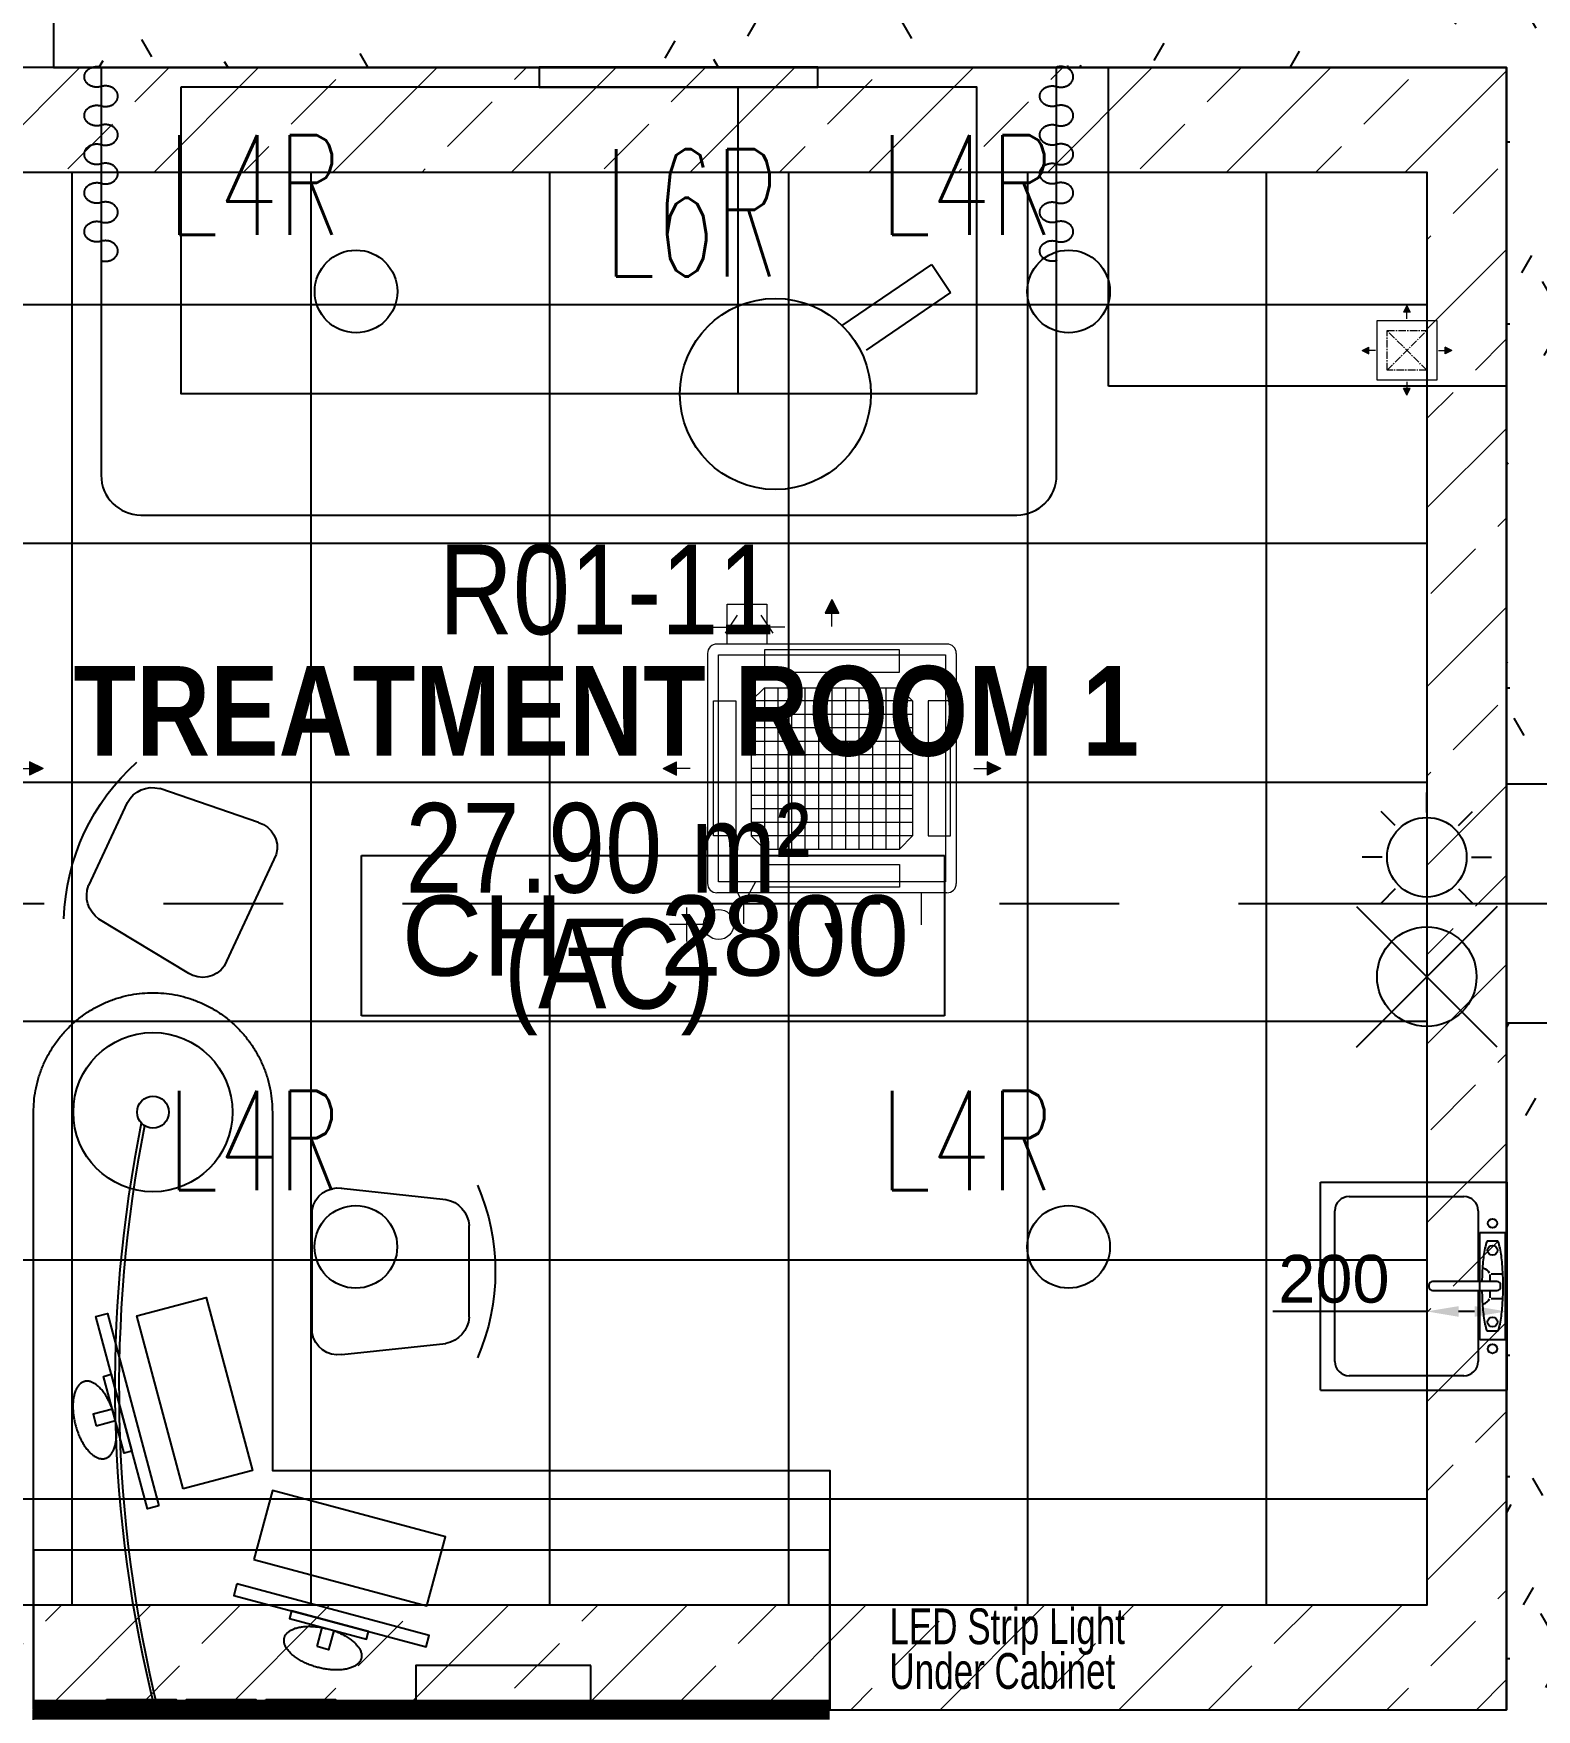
# Model space of a CAD drawing. Header units: millimetres. Extents: x -92759 to 184353, y -15225 to 86714.
# Drawn here: x -50733 to -46958, y 50317 to 54527 of the extents above; entities that cross this region are included whole.
import ezdxf

# ---------------------------------------------------------------- set-up
doc = ezdxf.new("R2010")
doc.units = ezdxf.units.MM
for name, pattern in [('CENTER2', [28.575, 19.05, -3.175, 3.175, -3.175]), ('HIDDEN', [0.375, 0.25, -0.125]), ('IDA - Grid Line', [2100, 1200, -300, 300, -300]), ('IMPORT-ACAD_ISO12W100', [3150, 1800, -450, 0, -450, 0, -450])]:
    doc.linetypes.add(name, pattern=pattern)
doc.layers.get('Defpoints').update_dxf_attribs({"color": 8})
for name, color, linetype in [('0-1', 9, 'Continuous'), ('A-_FURT----_E-1', 8, 'Continuous'), ('A-_ROOMNAME_A', 8, 'Continuous'), ('A-_WALL----_H-1', 9, 'Continuous'), ('A-_WALLPRTN_E', 8, 'Continuous'), ('A-PATT-CONC', 8, 'Continuous'), ('AAG_Dimension', 7, 'Continuous'), ('E-_LITG _ CKT -DB', 1, 'HIDDEN'), ('E-legend', 1, 'Continuous'), ('E-LIGHT----E', 1, 'Continuous'), ('HF', 7, 'Continuous'), ('HF Text', 7, 'Continuous'), ('M-ACMV_FCU', 5, 'Continuous'), ('PDF_M-_ACON----_E-N', 7, 'Continuous'), ('S-_COLN----_E', 8, 'Continuous')]:
    doc.layers.add(name, color=color, linetype=linetype)
for name, color, linetype, true_color in [('1599_FURN_RHH_BLK8 _NEW__1ST STY_dwg _2_-1', 7, 'Continuous', 0xaaaaaa), ('A-_DETA----_E-6', 7, 'Continuous', 0x969696), ('A-_DETA----_ED-2', 1, 'Continuous', 0xff0000), ('A-_FURN--1', 7, 'Continuous', 0xaaaaaa), ('A-_FURN--2', 7, 'IMPORT-ACAD_ISO12W100', 0xaaaaaa), ('A-_FURN--3', 7, 'Continuous', 0xaaaaaa), ('A-_FURN--4', 7, 'Continuous', 0xaaaaaa), ('A-_FURN_HIDDEN-1', 7, 'Continuous', 0xaaaaaa), ('CURTAIN-1', 7, 'Continuous', 0xaaaaaa), ('E-_FIREALAM_E-1', 1, 'Continuous', 0xff0000), ('S-_ANOTGRID_E-1', 9, 'IDA - Grid Line', 0x808080)]:
    doc.layers.add(name, color=color, linetype=linetype, true_color=true_color)
for name, color, linetype, lineweight in [('A--', 134, '500-1-RP', 25), ('HFI 9MM FPB', 94, 'Continuous', 5), ('M-ACMV_CDP', 190, 'DRAIN_PIPE', 25), ('M-ACMV_FAD', 3, 'Continuous', 18), ('M-ACMV_FAG', 3, 'Continuous', 25), ('M-ACMV_FCU-2', 86, 'Continuous', 9), ('M-ACMV_PWR', 1, 'REFRIGERANT', 25), ('M-ACMV_REF_PIPE', 134, '500-1-RP', 25), ('M-ACMV_VCD', 7, 'Continuous', 25)]:
    doc.layers.add(name, color=color, linetype=linetype, lineweight=lineweight)
doc.styles.add('Arial', font='arial.ttf')
doc.styles.add('Arial Narrow_2', font='ARIALN.TTF', dxfattribs={"height": 225})
doc.styles.add('Arial Narrow_B_1', font='ARIALNB.TTF', dxfattribs={"height": 300})
doc.styles.add('Arial_4', font='arial.ttf', dxfattribs={"height": 1.8})
doc.styles.add('Simplex', font='simplex_.ttf', dxfattribs={"width": 0.7, "height": 450})
doc.styles.get("Standard").update_dxf_attribs({"font": 'arial.ttf'})
doc.styles.add('T3', font='simplex.shx', dxfattribs={"width": 0.7, "height": 300})
doc.linetypes.add('500-1-RP', pattern='A,0.75,-0.5,0.75,-0.5,0.75,-0.5,0.75,-1.7,["RP",Standard,S=1,R=0,X=-1,Y=-0.5],-1.7', length=7.9)
doc.linetypes.add('DRAIN_PIPE', pattern='A,0.5,-0.2,["D",Standard,S=0.1,R=0,X=-0.1,Y=-0.05],-0.25', length=0.95)
doc.linetypes.add('REFRIGERANT', pattern='A,15,-5.08,["R",Standard,S=2.54,R=0,X=-2.54,Y=-1.27],-5.08', length=25.16)
doc.dimstyles.get("Standard").update_dxf_attribs({"dimtxt": 0.18, "dimasz": 0.18, "dimexe": 0.18, "dimexo": 0.0625, "dimgap": 0.09, "dimtad": 0, "dimtih": 1, "dimtoh": 1, "dimdec": 4, "dimzin": 0, "dimdsep": 46, "dimtxsty": 'Standard', "dimcen": 0.09, "dimadec": 0, "dimazin": 0, "dimtfac": 1, "dimtdec": 4, "dimtofl": 0, "dimtmove": 0, "dimatfit": 3, "dimfxl": 1, "dimtolj": 1, "dimtzin": 0, "dimarcsym": 0})
pattern_1 = [(0, (-11870.95, 40538.29), (609.6, 152.4), [50.292, -406.908, 50.292, -406.908, -2438.4]), (0, (-11870.95, 40538.29), (609.6, 152.4), [-914.4, 50.292, -864.108, 50.292, -406.908, -1066.8]), (0, (-11870.95, 40538.29), (609.6, 152.4), [-2286, 50.292, -254.508, 50.292, -711.708]), (120, (-11642.35, 40614.49), (-436.7823, 451.7291), [50.292, -406.908, 50.292, -406.908, -2438.4]), (120, (-11642.35, 40614.49), (-436.7823, 451.7291), [-914.4, 50.292, -864.108, 50.292, -406.908, -1066.8]), (120, (-11642.35, 40614.49), (-436.7823, 451.7291), [-2286, 50.292, -254.508, 50.292, -711.708]), (240, (-11566.15, 40919.29), (-172.8177, -604.1291), [50.292, -406.908, 50.292, -406.908, -2438.4]), (240, (-11566.15, 40919.29), (-172.8177, -604.1291), [-914.4, 50.292, -864.108, 50.292, -406.908, -1066.8]), (240, (-11566.15, 40919.29), (-172.8177, -604.1291), [-2286, 50.292, -254.508, 50.292, -711.708])]

# ---------------------------------------------------------------- blocks, each defined once
blk = doc.blocks.new('IDA- Fire Extinguisher1 - 3kg AB-8827260-BLK8_RHH_1ST STOREY PLAN')
at = {"layer": 'A-_DETA----_ED-2'}
for p in [(-376.8, 376.8), (-23.2, 376.8), (-376.8, 23.2), (-23.2, 23.2)]:
    blk.add_line(p, (-200, 200), dxfattribs=at)
blk.add_circle((-200, 200), 125, dxfattribs=at)
blk = doc.blocks.new('IDA - Strobe Light - IDA - Strobe Light-8834414-BLK8_RHH_1ST STOREY PLAN')
at = {"layer": 'A-_DETA----_ED-2'}
for p, q in [((100, 312.5), (100, 362.5)), ((20.5, 279.5), (-14.9, 314.9)), ((179.5, 279.5), (214.9, 314.9)), ((-12.5, 200), (-62.5, 200)), ((212.5, 200), (262.5, 200)), ((20.5, 120.5), (-14.9, 85.1)), ((100, 87.5), (100, 37.5)), ((179.5, 120.5), (214.9, 85.1))]:
    blk.add_line(p, q, dxfattribs=at)
blk.add_circle((100, 200), 100, dxfattribs=at)
blk = doc.blocks.new('IDA - Rectangle Column - 600W X 600D-9040327-BLK8_RHH_1ST STOREY PLAN')
at = {"layer": 'S-_COLN----_E'}
h = blk.add_hatch(dxfattribs=at)
h.set_pattern_fill('FP_12', color=256, style=0, pattern_type=2)
h.set_pattern_definition([(50, (-8070.95, 20738.3), (1093.104, -95.634), [114.3, -1257.3]), (355, (-8071, 20738.3), (-211.46, 1146.34), [91.44, -1005.84]), (100.451, (-7979.9, 20730.3), (881.656, 1050.7), [97.14, -1068.54]), (46.184, (-8071, 21043.1), (1626.475, -252.26), [171.45, -1885.95]), (96.636, (-7935.4, 21022), (1424.42, 1484.57), [145.71, -1602.81]), (351.184, (-8071, 21043.1), (1424.43, 1484.55), [137.16, -1508.76]), (21, (-7918.55, 20966.9), (909.686, -613.59), [114.3, -1257.3]), (326, (-7918.6, 20966.9), (370.81, 1105.13), [91.44, -1005.84]), (71.451, (-7842.7, 20915.8), (1280.503, 491.53), [97.14, -1068.54]), (37.5, (-8070.95, 20738.3), (18.5313, 507.33), [50.292, -943.356, 50.292, -970.788, -1009.65]), (37.5, (-8070.95, 20738.3), (18.5313, 507.33), [-2014.728, 50.292, -959.358]), (7.5, (-8070.95, 20738.3), (400.918, 601.084), [50.292, -531.876, 50.292, -920.496, -384.81]), (7.5, (-8070.95, 20738.3), (400.918, 601.084), [-1552.956, 50.292, -334.518]), (327.5, (-8410.8, 20738.3), (813.545, -34.374), [50.292, -330.708, 50.292, -2715.768]), (327.5, (-8410.8, 20738.3), (813.545, -34.374), [-431.292, -1138.428, 50.292, -1527.048]), (317.5, (-8563.2, 20738.3), (888.775, 152.56), [50.292, -445.008, 50.292, -739.14, -1120.14]), (317.5, (-8563.2, 20738.3), (888.775, 152.56), [-1284.73, 50.29, -1069.85])])
h.paths.add_polyline_path([(300, -300), (300, 300), (-300, 300), (-300, -300)])
for p, q in [((300, 300), (-300, 300)), ((-300, 300), (-300, -300)), ((300, -300), (300, 300)), ((-300, -300), (300, -300))]:
    blk.add_line(p, q, dxfattribs=at)
blk = doc.blocks.new('1599_FURN_RHH_BLK8 _NEW__1ST STY_dwg_CURTAIN-10346287-BLK8_RHH_1ST STOREY PLAN')
at = {"layer": 'CURTAIN-1'}
for points, weights in [([(364562.6, -316988.1), (364557, -316988.1), (364551.8, -316989.6)], [1, 0.931303290714, 0.894831553285]), ([(364593.9, -317013.9), (364593.9, -316988.1), (364562.6, -316988.1)], [1, 0.707106781187, 1]), ([(364562.6, -317039.8), (364593.9, -317039.8), (364593.9, -317013.9)], [1, 0.707106781187, 1]), ([(364509.6, -317062.5), (364509.6, -317036.7), (364540.9, -317036.7)], [1, 0.707106781187, 1]), ([(364540.9, -317036.7), (364546.5, -317036.7), (364551.8, -317038.2)], [1, 0.931303290589, 0.894831553152]), ([(364551.8, -317038.2), (364557, -317039.8), (364562.6, -317039.8)], [0.894831553151, 0.931303290588, 1]), ([(364540.9, -317088.4), (364509.6, -317088.4), (364509.6, -317062.5)], [1, 0.707106781187, 1]), ([(364551.8, -317086.8), (364546.5, -317088.4), (364540.9, -317088.4)], [0.894831553149, 0.931303290586, 1]), ([(364562.6, -317085.3), (364557, -317085.3), (364551.8, -317086.8)], [1, 0.931303290589, 0.894831553152]), ([(364593.9, -317111.1), (364593.9, -317085.3), (364562.6, -317085.3)], [1, 0.707106781187, 1]), ([(364509.6, -317159.7), (364509.6, -317133.8), (364540.9, -317133.8)], [1, 0.707106781187, 1]), ([(364540.9, -317133.8), (364546.5, -317133.8), (364551.8, -317135.4)], [1, 0.931303290587, 0.894831553151]), ([(364551.8, -317135.4), (364557, -317137), (364562.6, -317137)], [0.894831553149, 0.931303290586, 1]), ([(364562.6, -317137), (364593.9, -317137), (364593.9, -317111.1)], [1, 0.707106781187, 1]), ([(364540.9, -317185.6), (364509.6, -317185.6), (364509.6, -317159.7)], [1, 0.707106781187, 1]), ([(364562.6, -317182.4), (364557, -317182.4), (364551.8, -317184)], [1, 0.931303290587, 0.894831553151]), ([(364593.9, -317208.3), (364593.9, -317182.4), (364562.6, -317182.4)], [1, 0.707106781187, 1]), ([(364551.8, -317184), (364546.5, -317185.6), (364540.9, -317185.6)], [0.89483155315, 0.931303290587, 1]), ([(364562.6, -317234.2), (364593.9, -317234.2), (364593.9, -317208.3)], [1, 0.707106781187, 1]), ([(364509.6, -317256.9), (364509.6, -317231), (364540.9, -317231)], [1, 0.707106781187, 1]), ([(364540.9, -317282.8), (364509.6, -317282.8), (364509.6, -317256.9)], [1, 0.707106781187, 1]), ([(364540.9, -317231), (364546.5, -317231), (364551.8, -317232.6)], [1, 0.931303290587, 0.894831553151]), ([(364551.8, -317232.6), (364557, -317234.2), (364562.6, -317234.2)], [0.89483155315, 0.931303290586, 1]), ([(364551.8, -317281.2), (364546.5, -317282.8), (364540.9, -317282.8)], [0.894831553151, 0.931303290587, 1]), ([(364562.6, -317279.6), (364557, -317279.6), (364551.8, -317281.2)], [1, 0.931303290588, 0.894831553151]), ([(364593.9, -317305.5), (364593.9, -317279.6), (364562.6, -317279.6)], [1, 0.707106781187, 1]), ([(364562.6, -317331.4), (364593.9, -317331.4), (364593.9, -317305.5)], [1, 0.707106781187, 1]), ([(364509.6, -317354.1), (364509.6, -317328.2), (364540.9, -317328.2)], [1, 0.707106781187, 1]), ([(364540.9, -317328.2), (364546.5, -317328.2), (364551.8, -317329.8)], [1, 0.931303290716, 0.894831553287]), ([(364551.8, -317329.8), (364557, -317331.4), (364562.6, -317331.4)], [0.89483155315, 0.931303290587, 1]), ([(364540.9, -317380), (364509.6, -317380), (364509.6, -317354.1)], [1, 0.707106781187, 1]), ([(364551.8, -317378.4), (364546.5, -317380), (364540.9, -317380)], [0.894831553151, 0.931303290587, 1]), ([(364562.6, -317376.8), (364557, -317376.8), (364551.8, -317378.4)], [1, 0.931303290587, 0.89483155315]), ([(364593.9, -317402.7), (364593.9, -317376.8), (364562.6, -317376.8)], [1, 0.707106781187, 1]), ([(364509.6, -317451.3), (364509.6, -317425.4), (364540.9, -317425.4)], [1, 0.707106781187, 1]), ([(364540.9, -317425.4), (364546.5, -317425.4), (364551.8, -317427)], [1, 0.931303290587, 0.894831553151]), ([(364551.8, -317427), (364557, -317428.6), (364562.6, -317428.6)], [0.89483155315, 0.931303290587, 1]), ([(364562.6, -317428.6), (364593.9, -317428.6), (364593.9, -317402.7)], [1, 0.707106781187, 1]), ([(364540.9, -317477.2), (364509.6, -317477.2), (364509.6, -317451.3)], [1, 0.707106781187, 1]), ([(364551.8, -317475.6), (364546.5, -317477.2), (364540.9, -317477.2)], [0.894831553151, 0.931303290587, 1])]:
    blk.add_rational_spline(points, weights, degree=2, dxfattribs=at)
blk = doc.blocks.new('1599_FURN_RHH_BLK8 _NEW__1ST STY_dwg_CURTAIN-10346288-BLK8_RHH_1ST STOREY PLAN')
at = {"layer": 'CURTAIN-1'}
for points, weights in [([(364562.6, -316988.1), (364557, -316988.1), (364551.8, -316989.6)], [1, 0.931303290714, 0.894831553285]), ([(364593.9, -317013.9), (364593.9, -316988.1), (364562.6, -316988.1)], [1, 0.707106781187, 1]), ([(364562.6, -317039.8), (364593.9, -317039.8), (364593.9, -317013.9)], [1, 0.707106781187, 1]), ([(364509.6, -317062.5), (364509.6, -317036.7), (364540.9, -317036.7)], [1, 0.707106781187, 1]), ([(364540.9, -317036.7), (364546.5, -317036.7), (364551.8, -317038.2)], [1, 0.931303290589, 0.894831553152]), ([(364551.8, -317038.2), (364557, -317039.8), (364562.6, -317039.8)], [0.894831553151, 0.931303290588, 1]), ([(364540.9, -317088.4), (364509.6, -317088.4), (364509.6, -317062.5)], [1, 0.707106781187, 1]), ([(364551.8, -317086.8), (364546.5, -317088.4), (364540.9, -317088.4)], [0.894831553149, 0.931303290586, 1]), ([(364562.6, -317085.3), (364557, -317085.3), (364551.8, -317086.8)], [1, 0.931303290589, 0.894831553152]), ([(364593.9, -317111.1), (364593.9, -317085.3), (364562.6, -317085.3)], [1, 0.707106781187, 1]), ([(364509.6, -317159.7), (364509.6, -317133.8), (364540.9, -317133.8)], [1, 0.707106781187, 1]), ([(364540.9, -317133.8), (364546.5, -317133.8), (364551.8, -317135.4)], [1, 0.931303290587, 0.894831553151]), ([(364551.8, -317135.4), (364557, -317137), (364562.6, -317137)], [0.894831553149, 0.931303290586, 1]), ([(364562.6, -317137), (364593.9, -317137), (364593.9, -317111.1)], [1, 0.707106781187, 1]), ([(364540.9, -317185.6), (364509.6, -317185.6), (364509.6, -317159.7)], [1, 0.707106781187, 1]), ([(364562.6, -317182.4), (364557, -317182.4), (364551.8, -317184)], [1, 0.931303290587, 0.894831553151]), ([(364593.9, -317208.3), (364593.9, -317182.4), (364562.6, -317182.4)], [1, 0.707106781187, 1]), ([(364551.8, -317184), (364546.5, -317185.6), (364540.9, -317185.6)], [0.89483155315, 0.931303290587, 1]), ([(364562.6, -317234.2), (364593.9, -317234.2), (364593.9, -317208.3)], [1, 0.707106781187, 1]), ([(364509.6, -317256.9), (364509.6, -317231), (364540.9, -317231)], [1, 0.707106781187, 1]), ([(364540.9, -317282.8), (364509.6, -317282.8), (364509.6, -317256.9)], [1, 0.707106781187, 1]), ([(364540.9, -317231), (364546.5, -317231), (364551.8, -317232.6)], [1, 0.931303290587, 0.894831553151]), ([(364551.8, -317232.6), (364557, -317234.2), (364562.6, -317234.2)], [0.89483155315, 0.931303290586, 1]), ([(364551.8, -317281.2), (364546.5, -317282.8), (364540.9, -317282.8)], [0.894831553151, 0.931303290587, 1]), ([(364562.6, -317279.6), (364557, -317279.6), (364551.8, -317281.2)], [1, 0.931303290588, 0.894831553151]), ([(364593.9, -317305.5), (364593.9, -317279.6), (364562.6, -317279.6)], [1, 0.707106781187, 1]), ([(364562.6, -317331.4), (364593.9, -317331.4), (364593.9, -317305.5)], [1, 0.707106781187, 1]), ([(364509.6, -317354.1), (364509.6, -317328.2), (364540.9, -317328.2)], [1, 0.707106781187, 1]), ([(364540.9, -317328.2), (364546.5, -317328.2), (364551.8, -317329.8)], [1, 0.931303290716, 0.894831553287]), ([(364551.8, -317329.8), (364557, -317331.4), (364562.6, -317331.4)], [0.89483155315, 0.931303290587, 1]), ([(364540.9, -317380), (364509.6, -317380), (364509.6, -317354.1)], [1, 0.707106781187, 1]), ([(364551.8, -317378.4), (364546.5, -317380), (364540.9, -317380)], [0.894831553151, 0.931303290587, 1]), ([(364562.6, -317376.8), (364557, -317376.8), (364551.8, -317378.4)], [1, 0.931303290587, 0.89483155315]), ([(364593.9, -317402.7), (364593.9, -317376.8), (364562.6, -317376.8)], [1, 0.707106781187, 1]), ([(364509.6, -317451.3), (364509.6, -317425.4), (364540.9, -317425.4)], [1, 0.707106781187, 1]), ([(364540.9, -317425.4), (364546.5, -317425.4), (364551.8, -317427)], [1, 0.931303290587, 0.894831553151]), ([(364551.8, -317427), (364557, -317428.6), (364562.6, -317428.6)], [0.89483155315, 0.931303290587, 1]), ([(364562.6, -317428.6), (364593.9, -317428.6), (364593.9, -317402.7)], [1, 0.707106781187, 1]), ([(364540.9, -317477.2), (364509.6, -317477.2), (364509.6, -317451.3)], [1, 0.707106781187, 1]), ([(364551.8, -317475.6), (364546.5, -317477.2), (364540.9, -317477.2)], [0.894831553151, 0.931303290587, 1])]:
    blk.add_rational_spline(points, weights, degree=2, dxfattribs=at)
blk = doc.blocks.new('1599_FURN_RHH_BLK8 _NEW__1ST STY_dwg_CHAIR-10346289-BLK8_RHH_1ST STOREY PLAN')
at = {"layer": 'A-_FURN--4'}
for p, q in [((362639.3, -313382.2), (362869.3, -313382.2)), ((362545.4, -313702.3), (362573.4, -313441.1)), ((362963.4, -313704.2), (362935.2, -313441.1)), ((362599.6, -313776.6), (362909, -313776.6))]:
    blk.add_line(p, q, dxfattribs=at)
for centre, radius, start, end in [((362754.4, -313864.3), 547.7, 66.6649, 113.3351), ((362643.9, -313453.7), 71.6, 93.695, 169.8843), ((362864.7, -313453.7), 71.6, 10.1157, 86.305), ((362610.5, -313711.7), 65.8, 171.7351, 260.4846), ((362898.2, -313711.7), 65.8, 279.5154, 8.2649)]:
    blk.add_arc(centre, radius, start, end, dxfattribs=at)
blk = doc.blocks.new('1599_FURN_RHH_BLK8 _NEW__1ST STY_dwg_MONITOR-10346285-BLK8_RHH_1ST STOREY PLAN')
at = {"layer": 'A-_FURN--4', "flags": 128}
for points in [[(-100, 250), (-70, 250), (-70, -250), (-100, -250)], [(-70, 100), (-50, 100), (-50, -100), (-70, -100)], [(0, 15), (-50, 15), (-50, -15), (0, -15)]]:
    blk.add_lwpolyline(points, close=True, dxfattribs=at)
at = {"layer": 'A-_FURN--4'}
for points in [[(0, 100), (-50, 100), (-50, 0)], [(50, 0), (50, 100), (0, 100)], [(-50, 0), (-50, -100), (0, -100)], [(0, -100), (50, -100), (50, 0)]]:
    blk.add_rational_spline(points, [1, 0.707106781187, 1], degree=2, dxfattribs=at)
blk = doc.blocks.new('1599_FURN_RHH_BLK8 _NEW__1ST STY_dwg_MONITOR-10346286-BLK8_RHH_1ST STOREY PLAN')
at = {"layer": 'A-_FURN--4', "flags": 128}
for points in [[(-100, 250), (-70, 250), (-70, -250), (-100, -250)], [(-70, 100), (-50, 100), (-50, -100), (-70, -100)], [(0, 15), (-50, 15), (-50, -15), (0, -15)]]:
    blk.add_lwpolyline(points, close=True, dxfattribs=at)
at = {"layer": 'A-_FURN--4'}
for points in [[(0, 100), (-50, 100), (-50, 0)], [(50, 0), (50, 100), (0, 100)], [(-50, 0), (-50, -100), (0, -100)], [(0, -100), (50, -100), (50, 0)]]:
    blk.add_rational_spline(points, [1, 0.707106781187, 1], degree=2, dxfattribs=at)
blk = doc.blocks.new('1599_FURN_RHH_BLK8 _NEW__1ST STY_dwg _2_-10346281-BLK8_RHH_1ST STOREY PLAN')
at = {"layer": 'A-_DETA----_E-6'}
for p, q in [((-12022.1, -27700), (-11554.1, -27700)), ((-12022.1, -28222), (-12022.1, -27700)), ((-11554.1, -27700), (-11554.1, -28222)), ((-11950.1, -27736), (-11662.1, -27736)), ((-11986.1, -28150), (-11986.1, -27772)), ((-11626.1, -27772), (-11626.1, -27949.5)), ((-11621.6, -27826), (-11558.6, -27826)), ((-11621.6, -28096), (-11621.6, -27826)), ((-11558.6, -27826), (-11558.6, -28096)), ((-11575.7, -27848.5), (-11604.6, -27848.5)), ((-11578.7, -27949.5), (-11740.7, -27949.5)), ((-11596.2, -27949.2), (-11596.2, -27931.8)), ((-11593.8, -27929.8), (-11567.9, -27929.8)), ((-11749.7, -27958.5), (-11749.7, -27963)), ((-11740.7, -27972), (-11578.7, -27972)), ((-11626.1, -27972), (-11626.1, -28150)), ((-11596.2, -27990.3), (-11596.2, -27972)), ((-11593.8, -27992.2), (-11567.9, -27992.2)), ((-11569.7, -27963), (-11569.7, -27958.5)), ((-11604.6, -28073.5), (-11575.7, -28073.5)), ((-11558.6, -28096), (-11621.6, -28096)), ((-11662.1, -28186), (-11950.1, -28186)), ((-12022.1, -28222), (-11554.1, -28222))]:
    blk.add_line(p, q, dxfattribs=at)
for centre, radius in [((-11590.1, -27803.5), 11.4), ((-11590.1, -27871), 12.3), ((-11590.1, -28051), 12.3), ((-11590.1, -28118.5), 11.4)]:
    blk.add_circle(centre, radius, dxfattribs=at)
for centre, radius, start, end in [((-11950.1, -27772), 36, 90, 180), ((-11662.1, -27772), 36, 0, 90), ((-11262.2, -27934.2), 353.6, 168.8025, 175.3124), ((-11464.4, -27894.2), 147.4, 161.9543, 168.8025), ((-11715.8, -27894.2), 147.4, 11.1975, 18.0457), ((-11918, -27934.2), 353.6, 4.6876, 11.1975), ((-10935.3, -27961), 681.5, 175.3124, 179.0296), ((-12244.9, -27961), 681.5, 360, 4.6876), ((-11740.7, -27958.5), 9, 90, 180), ((-11620.3, -27941), 25.7, 28.4413, 71.9853), ((-11578.7, -27958.5), 9, 0, 90), ((-11740.7, -27963), 9, 180, 270), ((-10935.3, -27961), 681.5, 180.9213, 184.6876), ((-11620.3, -27981), 25.7, 288.0147, 331.5587), ((-11578.7, -27963), 9, 270, 0), ((-12244.9, -27961), 681.5, 355.3124, 0), ((-11262.2, -27987.8), 353.6, 184.6876, 191.1975), ((-11918, -27987.8), 353.6, 348.8025, 355.3124), ((-11464.4, -28027.8), 147.4, 191.1975, 198.0457), ((-11715.8, -28027.8), 147.4, 341.9543, 348.8025), ((-11950.1, -28150), 36, 180, 270), ((-11662.1, -28150), 36, 270, 0)]:
    blk.add_arc(centre, radius, start, end, dxfattribs=at)
at = {"layer": 'A-_FURN--1', "flags": 128}
for points in [[(-15071.7, -28999.1), (-14896.7, -28999.1), (-14896.7, -29024.1), (-15071.7, -29024.1)], [(-14871.7, -28999.1), (-14696.7, -28999.1), (-14696.7, -29024.1), (-14871.7, -29024.1)], [(-14671.7, -28999.1), (-14496.7, -28999.1), (-14496.7, -29024.1), (-14671.7, -29024.1)]]:
    blk.add_lwpolyline(points, close=True, dxfattribs=at)
at = {"layer": 'A-_FURN--2'}
blk.add_line((-13485.2, -25719.1), (-13485.2, -24949.1), dxfattribs=at)
at = {"layer": 'A-_FURN--3', "flags": 128}
for points in [[(-14879, -28470.6), (-14995.4, -28036), (-14821.6, -27989.4), (-14705.1, -28424.1)], [(-14701.7, -28647.9), (-14267, -28764.4), (-14220.4, -28590.5), (-14655.1, -28474.1)], [(-13855.1, -28914.1), (-14295.1, -28914.1), (-14295.1, -29024.1), (-13855.1, -29024.1)]]:
    blk.add_lwpolyline(points, close=True, dxfattribs=at)
at = {"layer": 'A-_FURN--3'}
for radius in [200, 40]:
    blk.add_circle((-14955.1, -27524.1), radius, dxfattribs=at)
for centre, radius, start, end in [((-11733, -28212.7), 3317.9, 168.5022, 194.1546), ((-11643, -28216), 3397.5, 168.8326, 193.7582)]:
    blk.add_arc(centre, radius, start, end, dxfattribs=at)
at = {"layer": 'A-_FURN--4', "flags": 128}
for points in [[(-13285.2, -24899.1), (-13985.2, -24899.1), (-13985.2, -24949.1), (-13285.2, -24949.1)], [(-12555.1, -25700), (-12555.1, -24900), (-11555.1, -24900), (-11555.1, -25700)], [(-14885.2, -24949.1), (-14885.2, -25719.1), (-12885.2, -25719.1), (-12885.2, -24949.1)], [(-13255.1, -29024.1), (-13255.1, -28624.1), (-15255.1, -28624.1), (-15255.1, -29024.1)]]:
    blk.add_lwpolyline(points, close=True, dxfattribs=at)
blk.add_lwpolyline([(-14655.1, -27524.1), (-14655.1, -28424.1), (-13255.1, -28424.1), (-13255.1, -29024.1), (-15255.1, -29024.1), (-15255.1, -28424.1), (-15255.1, -27524.1)], dxfattribs=at)
at = {"layer": 'A-_FURN--4'}
blk.add_rational_spline([(-15255.1, -27524.1), (-15255.1, -27224.1), (-14955.1, -27224.1), (-14655.1, -27224.1), (-14655.1, -27524.1)], [1, 0.707106781187, 1, 0.707106781187, 1], degree=2, knots=[8600, 8600, 8600, 9071.238898, 9071.238898, 9542.477796, 9542.477796, 9542.477796], dxfattribs=at)
at = {"layer": 'A-_FURN_HIDDEN-1'}
for p, q in [((-15085.2, -24899.1), (-15085.2, -25924.1)), ((-12685.2, -25924.1), (-12685.2, -24899.1)), ((-14985.2, -26024.1), (-12785.2, -26024.1))]:
    blk.add_line(p, q, dxfattribs=at)
for centre, start, end in [((-14985.2, -25924.1), 180, 270), ((-12785.2, -25924.1), 270, 0)]:
    blk.add_arc(centre, 100, start, end, dxfattribs=at)
at = {"extrusion": (0, 0, -1), "zscale": -1}
blk.add_blockref('1599_FURN_RHH_BLK8 _NEW__1ST STY_dwg_CURTAIN-10346288-BLK8_RHH_1ST STOREY PLAN', (-349466.5, 292090.6), dxfattribs=at)
blk.add_blockref('1599_FURN_RHH_BLK8 _NEW__1ST STY_dwg_CURTAIN-10346287-BLK8_RHH_1ST STOREY PLAN', (-377237, 292090.6))
at = {"extrusion": (0, 0, -1)}
for name, p, zscale, rotation in [('1599_FURN_RHH_BLK8 _NEW__1ST STY_dwg_CHAIR-10346289-BLK8_RHH_1ST STOREY PLAN', (145782.2, 434358), -0.9999999999999999, 295.0000000005456), ('1599_FURN_RHH_BLK8 _NEW__1ST STY_dwg_CHAIR-10346289-BLK8_RHH_1ST STOREY PLAN', (-299221.5, -390678.4), -1, 90), ('1599_FURN_RHH_BLK8 _NEW__1ST STY_dwg_MONITOR-10346285-BLK8_RHH_1ST STOREY PLAN', (14528.4, -28870.4), -0.9999999999999983, 285.0000000002767)]:
    blk.add_blockref(name, p, dxfattribs=dict(at, zscale=zscale, rotation=rotation))
at = {"rotation": 194.999999999471}
blk.add_blockref('1599_FURN_RHH_BLK8 _NEW__1ST STY_dwg_MONITOR-10346286-BLK8_RHH_1ST STOREY PLAN', (-15101.4, -28297.3), dxfattribs=at)
blk = doc.blocks.new('A$Cb2bf8f38')
at = {"layer": 'A-_WALL----_H-1'}
h = blk.add_hatch(dxfattribs=at)
h.set_pattern_fill('FP_1', color=256, style=0, pattern_type=2)
h.set_pattern_definition(pattern_1)
h.paths.add_polyline_path([(-3950, 21900), (-1549, 21900), (-1549, 22050), (-7750, 22050), (-7750, 21900), (-4100, 21900)])
h.paths.add_polyline_path([(-10249, 21900), (-9750, 21900), (-9750, 22050), (-10249, 22050)])
h.paths.add_polyline_path([(-12500, 21900), (-11449, 21900), (-11449, 22050), (-14900, 22050), (-14900, 21900), (-12575, 21900)])
h = blk.add_hatch(dxfattribs=at)
h.set_pattern_fill('FP_1', color=256, style=0, pattern_type=2)
h.set_pattern_definition(pattern_1)
h.paths.add_polyline_path([(-3950, 20100), (-3950, 21900), (-4100, 21900), (-4100, 20100)])
h = blk.add_hatch(dxfattribs=at)
h.set_pattern_fill('FP_1', color=256, style=0, pattern_type=2)
h.set_pattern_definition(pattern_1)
h.paths.add_polyline_path([(-4100, 17625), (-3950, 17625), (-3950, 19500), (-4100, 19500), (-4100, 17700)])
at = {"layer": 'A-_DETA----_E-6'}
for p, q in [((-4567, 19100), (-4099, 19100)), ((-4567, 18578), (-4567, 19100)), ((-4099, 19100), (-4099, 18578)), ((-4495, 19064), (-4207, 19064)), ((-4531, 18650), (-4531, 19028)), ((-4171, 19028), (-4171, 18850.5)), ((-4166.5, 18974), (-4103.5, 18974)), ((-4166.5, 18704), (-4166.5, 18974)), ((-4120.5, 18951.5), (-4149.5, 18951.5)), ((-4103.5, 18974), (-4103.5, 18704)), ((-4141.1, 18850.8), (-4141.1, 18868.2)), ((-4138.7, 18870.2), (-4112.8, 18870.2)), ((-4294.6, 18841.5), (-4294.6, 18837)), ((-4123.6, 18850.5), (-4285.6, 18850.5)), ((-4285.6, 18828), (-4123.6, 18828)), ((-4171, 18828), (-4171, 18650)), ((-4141.1, 18809.7), (-4141.1, 18828)), ((-4114.6, 18837), (-4114.6, 18841.5)), ((-4138.7, 18807.8), (-4112.8, 18807.8)), ((-4103.5, 18704), (-4166.5, 18704)), ((-4149.5, 18726.5), (-4120.5, 18726.5)), ((-4207, 18614), (-4495, 18614)), ((-4567, 18578), (-4099, 18578))]:
    blk.add_line(p, q, dxfattribs=at)
for centre, radius in [((-4135, 18996.5), 11.4), ((-4135, 18929), 12.3), ((-4135, 18749), 12.3), ((-4135, 18681.5), 11.4)]:
    blk.add_circle(centre, radius, dxfattribs=at)
for centre, radius, start, end in [((-4495, 19028), 36, 90, 180), ((-4207, 19028), 36, 0, 90), ((-4009.3, 18905.8), 147.4, 161.9543, 168.8025), ((-4260.7, 18905.8), 147.4, 11.1975, 18.0457), ((-3807.1, 18865.8), 353.6, 168.8025, 175.3124), ((-4462.9, 18865.8), 353.6, 4.6876, 11.1975), ((-3480.2, 18839), 681.5, 175.3124, 179.0296), ((-4165.2, 18859), 25.7, 28.4413, 71.9853), ((-4789.8, 18839), 681.5, 0, 4.6876), ((-4285.6, 18841.5), 9, 90, 180), ((-4285.6, 18837), 9, 180, 270), ((-3480.2, 18839), 681.5, 180.9213, 184.6876), ((-4123.6, 18841.5), 9, 0, 90), ((-4123.6, 18837), 9, 270, 0), ((-4789.8, 18839), 681.5, 355.3124, 0), ((-3807.1, 18812.2), 353.6, 184.6876, 191.1975), ((-4165.2, 18819), 25.7, 288.0147, 331.5587), ((-4462.9, 18812.2), 353.6, 348.8025, 355.3124), ((-4009.3, 18772.2), 147.4, 191.1975, 198.0457), ((-4260.7, 18772.2), 147.4, 341.9543, 348.8025), ((-4495, 18650), 36, 180, 270), ((-4207, 18650), 36, 270, 0)]:
    blk.add_arc(centre, radius, start, end, dxfattribs=at)
at = {"layer": 'A-_WALLPRTN_E'}
for p, q in [((-7750, 22050), (-7750, 21900)), ((-7750, 21900), (-4100, 21900)), ((-4100, 21900), (-4100, 20100)), ((-4100, 19500), (-4100, 17775))]:
    blk.add_line(p, q, dxfattribs=at)
at = {"layer": 'S-_ANOTGRID_E-1'}
blk.add_line((-38373.1, 19800), (13584.7, 19800), dxfattribs=at)
at = {"layer": '1599_FURN_RHH_BLK8 _NEW__1ST STY_dwg _2_-1'}
blk.add_blockref('1599_FURN_RHH_BLK8 _NEW__1ST STY_dwg _2_-10346281-BLK8_RHH_1ST STOREY PLAN', (7455.1, 46800), dxfattribs=at)
at = {"layer": 'A-_FURT----_E-1', "rotation": 89.99999999999889}
blk.add_blockref('IDA- Fire Extinguisher1 - 3kg AB-8827260-BLK8_RHH_1ST STOREY PLAN', (-4100, 19816.2), dxfattribs=at)
at = {"layer": 'E-_FIREALAM_E-1', "rotation": 89.99999999999706}
blk.add_blockref('IDA - Strobe Light - IDA - Strobe Light-8834414-BLK8_RHH_1ST STOREY PLAN', (-4100, 19816.2), dxfattribs=at)
at = {"layer": 'S-_COLN----_E'}
blk.add_blockref('IDA - Rectangle Column - 600W X 600D-9040327-BLK8_RHH_1ST STOREY PLAN', (-3800, 19800), dxfattribs=at)
at = {"layer": 'A-_ROOMNAME_A', "char_height": 225, "attachment_point": 1}
for s, insert, width, style in [('R01-11', (-6781.8, 20701.3), 1058.227, 'Arial Narrow_2'), ('TREATMENT ROOM 1', (-7699.8, 20396.5), 3282.91, 'Arial Narrow_B_1'), ('27.90 m²', (-6865.8, 20052.4), 1262.658, 'Arial Narrow_2'), ('(AC)', (-6618.3, 19761.4), 661.392, 'Arial Narrow_2')]:
    blk.add_mtext(s, dxfattribs=dict(at, insert=insert, width=width, style=style))
blk = doc.blocks.new('*D647')
at = {"layer": 'AAG_Dimension', "color": 0, "lineweight": -2, "transparency": 16777216}
for p, q in [((7571, 478237.1), (7184.2, 478237.1)), ((7571, 478239.3), (7571, 478236.9)), ((7691, 478237.1), (7651, 478237.1)), ((7771, 478239.3), (7771, 478236.9))]:
    blk.add_line(p, q, dxfattribs=at)
at = {"layer": 'AAG_Dimension', "color": 0, "transparency": 16777216}
for points in [[(7651, 478250.4), (7651, 478223.7), (7571, 478237.1)], [(7691, 478250.4), (7691, 478223.7), (7771, 478237.1)]]:
    blk.add_solid(points, dxfattribs=at)
at = {"layer": 'Defpoints', "color": 0, "transparency": 16777216}
for p in [(7571, 478239.3), (7571, 478237.1), (7771, 478239.3)]:
    blk.add_point(p, dxfattribs=at)
at = {"layer": 'AAG_Dimension', "color": 152, "true_color": 0x2776bb, "transparency": 16777216, "insert": (7337.6, 478318.3), "char_height": 120, "attachment_point": 5, "style": 'Arial'}
blk.add_mtext('\\A1;200', dxfattribs=at)
blk = doc.blocks.new('A$C020d881d')
at = {"layer": 'E-legend', "lineweight": 25}
blk.add_circle((818.7, 172), 103.8, dxfattribs=at)
at = {"layer": 'E-legend', "lineweight": 25, "style": 'Simplex', "width": 0.7}
blk.add_text('L4R', height=250, dxfattribs=at).set_placement((345.2, 314.3))
blk = doc.blocks.new('L6R')
at = {"layer": 'E-LIGHT----E'}
for p, q in [((167.6, 171.7), (392.6, 324.9)), ((392.6, 324.9), (440.1, 255.1)), ((440.1, 255.1), (227.7, 110.4))]:
    blk.add_line(p, q, dxfattribs=at)
blk.add_circle((0, 0), 240, dxfattribs=at)
at = {"layer": 'E-LIGHT----E', "style": 'T3', "width": 0.55}
blk.add_text('L6R', height=320, dxfattribs=at).set_placement((-430, 294.7))
blk = doc.blocks.new('EL_B8_L1_R4')
at = {"color": 1, "linetype": 'HIDDEN', "ltscale": 40, "const_width": 50}
blk.add_lwpolyline([(2992.9, -22783.3), (4992.9, -22783.3)], dxfattribs=at)
at = {"layer": 'E-_LITG _ CKT -DB', "ltscale": 0.5}
for p in [(2984.4, -19392.8), (4774.3, -19392.8), (2983.9, -21792.8), (4774.3, -21792.8)]:
    blk.add_blockref('A$C020d881d', p, dxfattribs=at)
at = {"layer": 'E-LIGHT----E', "color": 0}
blk.add_blockref('L6R', (4856.5, -19478.3), dxfattribs=at)
at = {"color": 1, "linetype": 'HIDDEN', "ltscale": 40, "style": 'Arial', "width": 0.7}
for s, p in [('LED Strip Light', (5142.9, -22619.2)), ('Under Cabinet', (5142.9, -22731.5))]:
    blk.add_text(s, height=90, rotation=0.0627, dxfattribs=at).set_placement(p)
blk = doc.blocks.new('A$C7208cd76')
at = {"layer": 'M-ACMV_FCU', "lineweight": 5}
h = blk.add_hatch(color=256, dxfattribs=at)
h.dxf.hatch_style = 1
h.paths.add_polyline_path([(0, 424.1), (-17, 390.2), (17, 390.2)])
h = blk.add_hatch(color=256, dxfattribs=at)
h.dxf.hatch_style = 1
h.paths.add_polyline_path([(-424.1, 0), (-390.2, -17), (-390.2, 17)])
h = blk.add_hatch(color=256, dxfattribs=at)
h.dxf.hatch_style = 1
h.paths.add_polyline_path([(424.1, 0), (390.2, 17), (390.2, -17)])
h = blk.add_hatch(color=256, dxfattribs=at)
h.dxf.hatch_style = 1
h.paths.add_polyline_path([(0, -424.1), (17, -390.2), (-17, -390.2)])
for p, q in [((0, 424.1), (-17, 390.2)), ((0, 424.1), (17, 390.2)), ((-17, 390.2), (17, 390.2)), ((0, 356.2), (0, 390.2)), ((288.8, 312.5), (-288.8, 312.5)), ((288.9, 312.6), (288.9, 312.6)), ((-312.5, 288.8), (-312.5, -288.8)), ((312.5, 288.8), (312.5, -288.8)), ((312.6, 288.9), (312.6, 288.9)), ((-202.6, 169.6), (-169.6, 202.6)), ((-202.6, 169.6), (-202.6, -169.6)), ((202.6, 169.6), (-202.6, 169.6)), ((-169.6, 202.6), (169.6, 202.6)), ((-169.6, 202.6), (-169.6, -202.6)), ((-135.7, 202.6), (-135.7, -202.6)), ((-101.8, 202.6), (-101.8, -202.6)), ((-67.9, 202.6), (-67.9, -202.6)), ((-33.9, 202.6), (-33.9, -202.6)), ((0, 202.6), (0, -202.6)), ((33.9, 202.6), (33.9, -202.6)), ((67.9, 202.6), (67.9, -202.6)), ((101.8, 202.6), (101.8, -202.6)), ((135.7, 202.6), (135.7, -202.6)), ((169.6, 202.6), (202.6, 169.6)), ((169.6, 202.6), (169.6, -202.6)), ((202.6, 169.6), (202.6, -169.6)), ((202.6, 135.7), (-202.6, 135.7)), ((202.6, 101.8), (-202.6, 101.8)), ((202.6, 67.9), (-202.6, 67.9)), ((-424.1, 0), (-390.2, 17)), ((-424.1, 0), (-390.2, -17)), ((-390.2, -17), (-390.2, 17)), ((-356.2, 0), (-390.2, 0)), ((202.6, 33.9), (-202.6, 33.9)), ((202.6, 0), (-202.6, 0)), ((356.2, 0), (390.2, 0)), ((390.2, 17), (390.2, -17)), ((424.1, 0), (390.2, 17)), ((424.1, 0), (390.2, -17)), ((202.6, -33.9), (-202.6, -33.9)), ((202.6, -67.9), (-202.6, -67.9)), ((202.6, -101.8), (-202.6, -101.8)), ((202.6, -135.7), (-202.6, -135.7)), ((-169.6, -202.6), (-202.6, -169.6)), ((202.6, -169.6), (-202.6, -169.6)), ((-169.6, -202.6), (169.6, -202.6)), ((169.6, -202.6), (202.6, -169.6)), ((288.8, -312.5), (-288.8, -312.5)), ((0, -356.2), (0, -390.2)), ((17, -390.2), (-17, -390.2)), ((0, -424.1), (-17, -390.2)), ((0, -424.1), (17, -390.2))]:
    blk.add_line(p, q, dxfattribs=at)
for points in [[(-169.6, 241.6), (169.6, 241.6), (169.6, 297.9), (-169.6, 297.9)], [(285, 285), (285, -285), (-285, -285), (-285, 285)], [(-241.6, 169.6), (-241.6, -169.6), (-297.9, -169.6), (-297.9, 169.6)], [(241.6, 169.6), (241.6, -169.6), (297.9, -169.6), (297.9, 169.6)], [(-169.6, -241.6), (169.6, -241.6), (169.6, -297.9), (-169.6, -297.9)]]:
    blk.add_lwpolyline(points, close=True, dxfattribs=at)
for centre, start, end in [((-288.8, 288.8), 90, 180), ((288.8, 288.8), 0, 90), ((-288.8, -288.8), 180, 270), ((288.8, -288.8), 270, 0)]:
    blk.add_arc(centre, 23.7, start, end, dxfattribs=at)
blk = doc.blocks.new('A$C49267d6b')
at = {"layer": 'PDF_M-_ACON----_E-N', "lineweight": 0}
for p, q in [((0, 127), (0, 76.2)), ((-25.4, 76.2), (12.7, 101.6)), ((0, 63.5), (0, 38.1)), ((-25.4, 25.4), (12.7, 0)), ((0, -25.4), (0, 25.4))]:
    blk.add_line(p, q, dxfattribs=at)
blk = doc.blocks.new('A$C81577ca4')
at = {"layer": 'A--', "lineweight": 0, "ltscale": 0.75}
for p, q in [((-36, -125), (-86, -125)), ((19, -95), (-36, -125)), ((19, -155), (-36, -125))]:
    blk.add_line(p, q, dxfattribs=at)
blk = doc.blocks.new('SSO')
at = {"layer": 'M-ACMV_PWR', "linetype": 'ByBlock', "lineweight": 5}
for p, q in [((1064770.3, 20778.3), (1064770.3, 20878.3)), ((1064820.3, 20828.3), (1064720.3, 20828.3))]:
    blk.add_line(p, q, dxfattribs=at)
blk.add_circle((1064770.3, 20733.6), 44.6, dxfattribs=at)
blk.add_circle((1064770.3, 20733.6), 44.6, dxfattribs=at)
blk = doc.blocks.new('FCU-2_mini cassette')
at = {"layer": 'M-ACMV_CDP', "lineweight": 5}
blk.add_line((240311.9, -39528.1), (240311.9, -39608.6), dxfattribs=at)
at = {"layer": 'M-ACMV_VCD', "lineweight": 5}
blk.add_lwpolyline([(239824.1, -38903.1), (239824.1, -38803.1), (239924.1, -38803.1), (239924.1, -38903.1)], close=True, dxfattribs=at)
at = {"layer": 'M-ACMV_FCU', "lineweight": 5}
blk.add_blockref('A$C7208cd76', (240087.3, -39215.6), dxfattribs=at)
at = {"layer": 'M-ACMV_PWR', "color": 1, "linetype": 'ByBlock', "lineweight": 5, "xscale": 0.8500000000000222, "yscale": 0.8500000000000222, "zscale": 0.8500000000000222, "rotation": 90}
blk.add_blockref('SSO', (257426.2, -944662.3), dxfattribs=at)
at = {"layer": 'M-ACMV_REF_PIPE', "lineweight": 5, "rotation": 90}
blk.add_blockref('A$C81577ca4', (239740.3, -39519.6), dxfattribs=at)
at = {"layer": 'M-ACMV_VCD', "lineweight": 5, "xscale": -1.181061443391948, "yscale": 1.181061443391948, "zscale": 1.181061443391948, "rotation": 90}
blk.add_blockref('A$C49267d6b', (239939.1, -38860.6), dxfattribs=at)
blk = doc.blocks.new('A$C93d871f8')
at = {"layer": 'M-ACMV_FAG', "lineweight": 5}
h = blk.add_hatch(color=3, dxfattribs=at)
h.dxf.hatch_style = 1
h.paths.add_polyline_path([(-8.4, 95.9), (8.4, 95.9), (0, 112.7)])
h = blk.add_hatch(color=3, dxfattribs=at)
h.dxf.hatch_style = 1
h.paths.add_polyline_path([(-112.7, 0), (-95.9, -8.4), (-95.9, 8.4)])
h = blk.add_hatch(color=3, dxfattribs=at)
h.dxf.hatch_style = 1
h.paths.add_polyline_path([(95.9, 8.4), (95.9, -8.4), (112.7, 0)])
h = blk.add_hatch(color=3, dxfattribs=at)
h.dxf.hatch_style = 1
h.paths.add_polyline_path([(0, -112.7), (8.4, -95.9), (-8.4, -95.9)])
at = {"layer": 'M-ACMV_FAD', "color": 3, "lineweight": 5}
blk.add_lwpolyline([(-75, 75), (75, 75), (75, -75), (-75, -75)], close=True, dxfattribs=at)
at = {"layer": 'M-ACMV_FAG', "color": 3, "lineweight": 5}
for p, q in [((0, 112.7), (-8.4, 95.9)), ((8.4, 95.9), (-8.4, 95.9)), ((0, 112.7), (8.4, 95.9)), ((0, 79.2), (0, 95.9)), ((-112.7, 0), (-95.9, 8.4)), ((-112.7, 0), (-95.9, -8.4)), ((-95.9, -8.4), (-95.9, 8.4)), ((-79.2, 0), (-95.9, 0)), ((79.2, 0), (95.9, 0)), ((95.9, -8.4), (95.9, 8.4)), ((112.7, 0), (95.9, 8.4)), ((112.7, 0), (95.9, -8.4)), ((0, -79.2), (0, -95.9)), ((8.4, -95.9), (-8.4, -95.9)), ((0, -112.7), (-8.4, -95.9)), ((0, -112.7), (8.4, -95.9))]:
    blk.add_line(p, q, dxfattribs=at)
at = {"layer": 'M-ACMV_FAG', "color": 3, "linetype": 'CENTER2', "lineweight": 5}
for p, q in [((-50, -50), (50, 50)), ((50, -50), (-50, 50))]:
    blk.add_line(p, q, dxfattribs=at)
blk.add_lwpolyline([(-50, 50), (50, 50), (50, -50), (-50, -50)], close=True, dxfattribs=at)
blk = doc.blocks.new('ACMV_B8L1_R9')
at = {"layer": 'M-ACMV_FAG', "lineweight": 5}
blk.add_blockref('A$C93d871f8', (242520, -56223.9), dxfattribs=at)
at = {"layer": 'M-ACMV_FCU-2'}
for p in [(-1417.3, -18058.4), (988.3, -18058.4)]:
    blk.add_blockref('FCU-2_mini cassette', p, dxfattribs=at)
blk = doc.blocks.new('RCP_B8L1')
at = {"layer": 'A-PATT-CONC'}
h = blk.add_hatch(dxfattribs=at)
h.set_pattern_fill('ANSI37', color=256, scale=189, angle=45)
h.set_pattern_definition([(90, (7570.95, 481099.2), (-600.075, 0), []), (180, (7570.95, 481099.2), (-6e-14, -600.075), [])])
h.paths.add_polyline_path([(7570.95039, 481099.21114), (2170.95039, 481099.21114), (2170.95038, 477499.21114), (7570.95038, 477499.21114)])
at = {"layer": 'HFI 9MM FPB'}
h = blk.add_hatch(dxfattribs=at)
h.set_pattern_fill('ANSI33', color=256, scale=50)
h.set_pattern_definition([(45, (-200000, 500000), (-224.5064, 224.5064), []), (45, (-199775.5, 500000), (-224.5064, 224.5064), [158.75, -79.375])])
h.paths.add_polyline_path([(7770.95039, 481361.70958), (1970.95034, 481361.70958), (1970.95034, 475486.70958), (4070.95034, 475486.70958), (4070.95034, 477236.71269), (7770.95039, 477236.71269)])
h.paths.add_polyline_path([(2170.95039, 481099.21114), (7570.95039, 481099.21114), (7570.95038, 477499.21114), (2170.95038, 477499.21114)], flags=16)
at = {"layer": 'HF'}
for points in [[(7770.95039, 481361.70958), (1970.95034, 481361.70958), (1970.95034, 475486.70958), (4070.95034, 475486.70958), (4070.95034, 477236.71269), (7770.95039, 477236.71269)], [(2170.95039, 481099.21114), (7570.95039, 481099.21114), (7570.95038, 477499.21114), (2170.95038, 477499.21114)]]:
    blk.add_lwpolyline(points, close=True, dxfattribs=at)
at = {"layer": 'HF Text', "insert": (4995.48056, 479282.01777), "char_height": 201.462343, "width": 1263.3462081, "attachment_point": 1, "style": 'Arial_4', "bg_fill": 16, "box_fill_scale": 1.5, "bg_fill_color": 256, "bg_fill_transparency": 0}
blk.add_mtext('CH= 2800', dxfattribs=at)
at = {"layer": 'AAG_Dimension'}
dim = blk.add_linear_dim(base=(7570.95038, 478237.06465), p1=(7770.95039, 478239.31511), p2=(7570.95038, 478239.31511), dimstyle='Standard', dxfattribs=at)
dim.commit()
dim.dimension.update_dxf_attribs({"geometry": '*D647', "text_midpoint": (7337.56703, 478318.33341)})

msp = doc.modelspace()

# ---------------------------------------------------------------- block references
at = {"layer": '0-1'}
msp.add_blockref('A$Cb2bf8f38', (-42933, 32541.2), dxfattribs=at)

# ---------------------------------------------------------------- next in the draw order: block references
at = {"color": 0}
msp.add_blockref('EL_B8_L1_R4', (-53725.9, 73099.6), dxfattribs=at)
at = {"layer": 'A-PATT-CONC', "color": 152, "true_color": 0x2776bb}
msp.add_blockref('RCP_B8L1', (-54804, -426920.5), dxfattribs=at)

# ---------------------------------------------------------------- next in the draw order: block references
at = {"layer": 'M-ACMV_FCU', "color": 5}
msp.add_blockref('ACMV_B8L1_R9', (-289803, 109954.6), dxfattribs=at)

doc.saveas('drawing.dxf')
